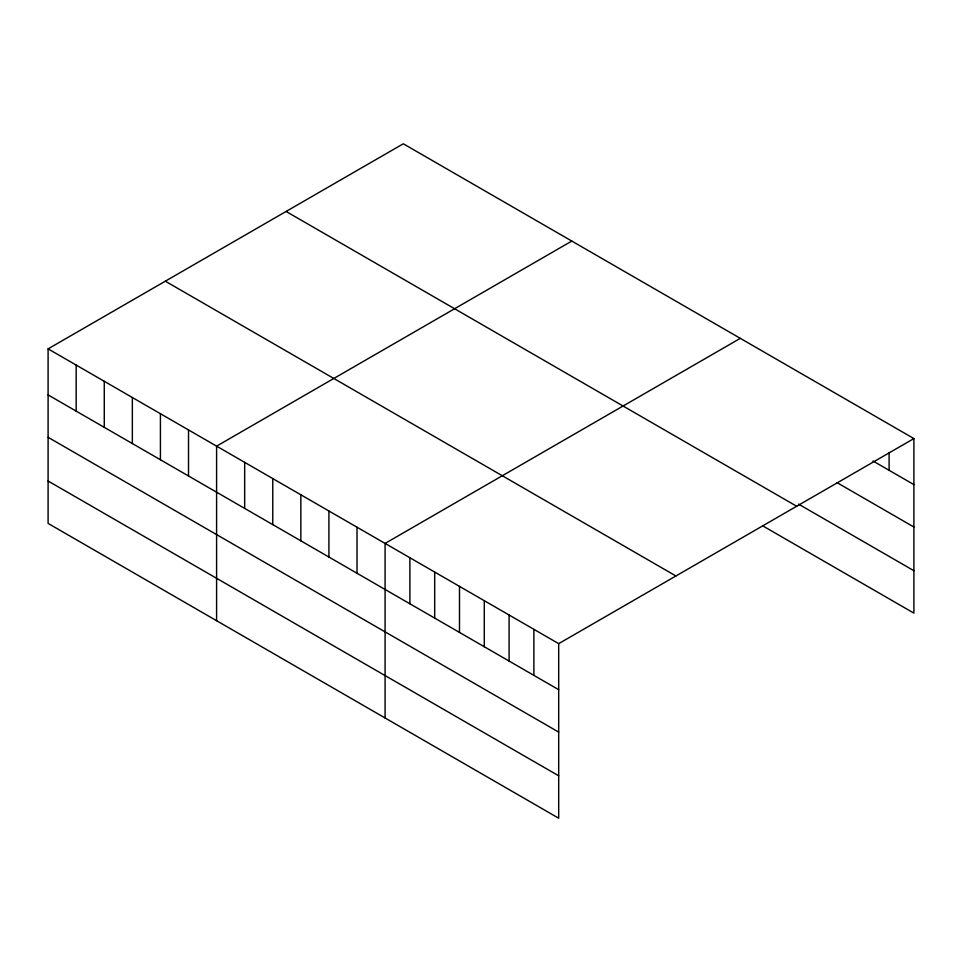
<?xml version="1.0" encoding="UTF-8"?>
<svg xmlns="http://www.w3.org/2000/svg" width="962" height="962" viewBox="0 0 962 962"><rect width="100%" height="100%" fill="white"/><g stroke="black" fill="none" stroke-linecap="round" stroke-linejoin="round"><path stroke-width="1.44" d="M48.1 348.869L558.694 643.65L558.694 818.217L48.1 523.424L48.1 348.869L403.306 143.783L913.9 438.576L913.9 613.131L762.625 525.793M571.801 241.065L216.594 446.152L216.594 620.706M740.295 338.347L385.089 543.422L385.089 717.989M558.694 643.65L913.9 438.576M872.979 460.99L913.9 484.607M837.024 482.635L913.9 527.02M798.58 504.136L913.9 570.719M286.087 211.46L796.68 506.252M165.32 281.193L675.913 575.973M48.1 394.913L558.694 689.694M48.1 437.313L558.694 732.106M48.1 481.012L558.694 775.805M889.104 452.477L889.104 470.298M533.886 629.34L533.886 675.372M509.09 615.019L509.09 661.062M484.283 600.697L484.283 646.741M459.487 586.375L459.487 632.419M434.692 572.065L434.692 618.097M409.884 557.744L409.884 603.787M357.01 527.212L357.01 573.256M328.92 511.002L328.92 557.034M300.841 494.793L300.841 540.824M272.763 478.571L272.763 524.615M244.673 462.361L244.673 508.405M188.516 429.93L188.516 475.974M160.426 413.72L160.426 459.764M132.347 397.51L132.347 443.542M104.269 381.289L104.269 427.332M76.178 365.079L76.178 411.123"/></g></svg>
